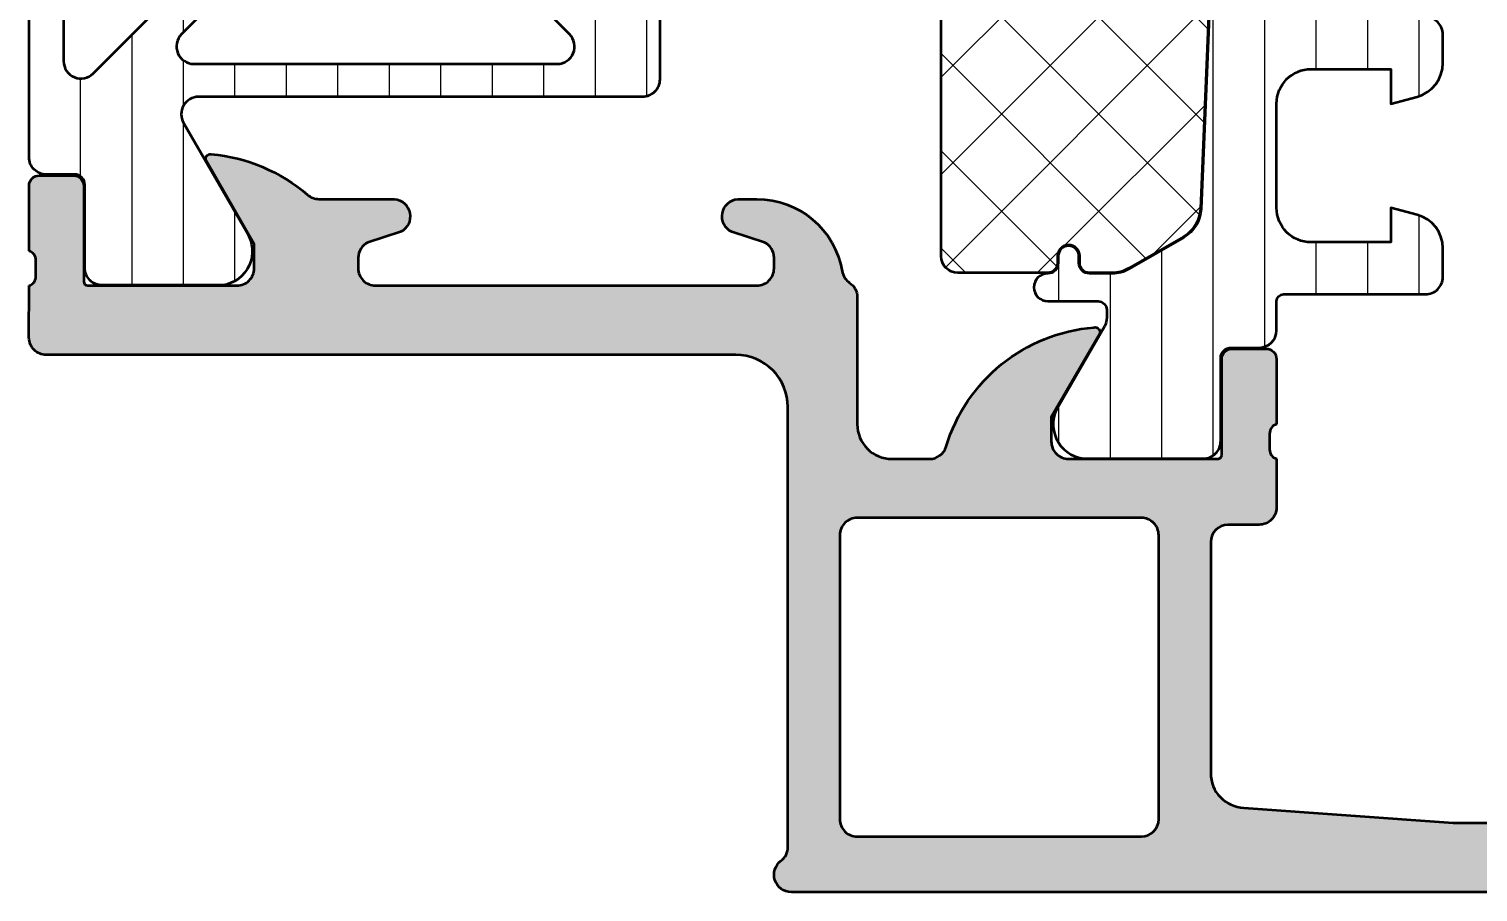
# Model space of a CAD drawing. Extents: x 0 to 81.5, y 0 to 75.
# Drawn here: x 0 to 41.82, y 0 to 24.91 of the extents above; entities that cross this region are included whole.
import ezdxf

# ---------------------------------------------------------------- set-up
doc = ezdxf.new("R2010")
doc.units = 0
for name, color, linetype, lineweight in [('0S-Alu contour', 7, 'Continuous', 50), ('0S-Alu hatch', 252, 'Continuous', 25), ('0S-Plastic contour', 254, 'Continuous', 50), ('0S-Plastic hatch', 253, 'Continuous', 25), ('0S-PT contour', 91, 'Continuous', 50), ('0S-PT hatch', 103, 'Continuous', 25)]:
    doc.layers.add(name, color=color, linetype=linetype, lineweight=lineweight)
pattern_1 = [(90, (0, 0), (-1.4859, 0), [])]

# ---------------------------------------------------------------- blocks, each defined once
blk = doc.blocks.new('357890__1968E91E_70DD_42E4_83B2_556D2F78D67A_')
at = {"layer": '0S-Alu hatch'}
h = blk.add_hatch(color=256, dxfattribs=at)
edge = h.paths.add_edge_path()
edge.add_ellipse((21.99993896484381, 0.499932521590183), major_axis=(-0.5000000000000816, 0), ratio=1, start_angle=-53.13205803966213, end_angle=89.9999999999979, ccw=False)
edge.add_arc((21.39996627171438, 1.299953001014884), 0.4999999999998582, 306.8679419603303, 359.9998642473054)
edge.add_line((21.89996627171284, 1.29995181634914), (21.89999636205374, 13.99980940158531))
edge.add_arc((20.39999636205797, 13.99981295560243), 1.499999999999982, 359.9998642446207, 450.0000000000002)
edge.add_line((20.39999636205796, 15.49981295560241), (0.4999389648435937, 15.49981295560241))
edge.add_ellipse((0.4999159014612564, 15.99978989222011), major_axis=(-0.4999769371496504, 0), ratio=1, start_angle=-0.0026429908801901547, end_angle=90.00264299084921, ccw=False)
edge.add_line((-6.10351564489e-05, 15.99981295560272), (0.0002555847165837, 17.49999701474554))
edge.add_arc((-0.0785808618262678, 17.76751760673846), 0.2788950563271826, 286.4198764194664, 361.1645893740879)
edge.add_line((0.2002565847165287, 17.77318601473678), (0.2002565847162998, 18.2267800147368))
edge.add_arc((-0.078611510926379, 18.23244067421415), 0.2789255417366663, 358.8371299270514, 433.5754054446112)
edge.add_line((0.000255584716811, 18.49998401473658), (0.0002555847165979, 20.37999501474553))
edge.add_ellipse((0.3002555847165109, 20.37999501474563), major_axis=(-0.2999999999999129, 0), ratio=1, start_angle=270.00000000006264, end_angle=360, ccw=False)
edge.add_line((0.300255584716183, 20.67999501474554), (1.280229903759618, 20.67999501474549))
edge.add_ellipse((1.280229903759261, 20.37999501474516), major_axis=(-0.300000000000324, 0), ratio=1, start_angle=180, end_angle=269.9999999999318, ccw=False)
edge.add_line((1.580229903759587, 20.37999501474516), (1.580229903759359, 17.61999701474543))
edge.add_arc((1.700229903759137, 17.61999701474531), 0.1199999999997772, 180, 269.9999999999457)
edge.add_line((1.700229903759023, 17.49999701474553), (6.000255584716143, 17.49999701474553))
edge.add_arc((6.000265904826981, 17.99998669463513), 0.4999896799961087, 269.9988173780003, 360.0011826219717)
edge.add_line((6.500255584716583, 17.99999701474573), (6.50025558471637, 18.69999701474586))
edge.add_line((6.50025558471637, 18.69999701474586), (5.118760127094162, 21.09281733777311))
edge.add_ellipse((5.238375369364848, 21.16187723009724), major_axis=(-0.1381197846483057, 0), ratio=1, start_angle=-97.70243749409451, end_angle=29.999999999985903, ccw=False)
edge.add_ellipse((4.790756981380993, 16.32052599529384), major_axis=(-4.99999999999935, 0), ratio=1, start_angle=229.4557197577433, end_angle=264.65077199038024, ccw=False)
edge.add_arc((8.365952360316072, 20.499997014746), 0.5000000000005808, 229.4557197577456, 270.0000000000033)
edge.add_line((8.3659523603161, 19.99999701474542), (10.54636764526347, 19.99999701474547))
edge.add_ellipse((10.49803700398403, 19.50070289160297), major_axis=(-0.5016278224850824, 0), ratio=1, start_angle=116.6613366840931, end_angle=264.4711120510259, ccw=False)
edge.add_line((10.72312545776371, 19.05241095517516), (9.777385711670249, 18.74757086728442))
edge.add_arc((10.00024241130499, 18.29999772444009), 0.4999868265941061, 116.4697425232263, 179.9997316107171)
edge.add_line((9.500255584716372, 18.30000006650486), (9.500255584716854, 17.99999701474546))
edge.add_arc((10.00023505704924, 17.99997648707786), 0.4999794727537869, 179.9976476058527, 270.0023523940069)
edge.add_line((10.00025558471681, 17.49999701474547), (21.00025558471676, 17.49999701474547))
edge.add_arc((21.00027611238432, 17.99997648707774), 0.4999794727536662, 269.9976476059947, 360.0023523939924)
edge.add_line((21.50025558471658, 17.99999701474517), (21.50025558471661, 18.3000000665034))
edge.add_arc((21.0002687581285, 18.29999772444054), 0.4999868265935882, 0.0002683879249072, 63.53025747674722)
edge.add_line((21.22312545776322, 18.74757086728431), (20.27738571166974, 19.05241095517505))
edge.add_ellipse((20.50247416544928, 19.50070289160292), major_axis=(-0.5016278224850743, 0), ratio=1, start_angle=-84.47111205103471, end_angle=63.33866331592537, ccw=False)
edge.add_line((20.45414352416992, 19.99999701474542), (20.999999916079, 19.99999701474547))
edge.add_ellipse((20.99999991607889, 17.49999701474542), major_axis=(-2.500000000000056, 0), ratio=1, start_angle=189.5940682186955, end_angle=269.99999999999756, ccw=False)
edge.add_arc((23.95803980769923, 17.99999701432414), 0.499999999999284, 189.594068218739, 236.0794033205281)
edge.add_ellipse((23.39999636205324, 17.17018528099468), major_axis=(-0.5000000000005642, 0), ratio=1, start_angle=180, end_angle=236.0794033204551, ccw=False)
edge.add_line((23.89999636205381, 17.17018528099468), (23.89999636205354, 13.49986982346257))
edge.add_arc((24.89999636205345, 13.4998698234625), 0.9999999999999182, 180, 270.0000000000002)
edge.add_line((24.89999636205346, 12.49986982346258), (25.98723154400996, 12.49986982346274))
edge.add_arc((25.98723154400977, 12.99986982333222), 0.4999999998694733, 270.0000000000224, 343.1482189893474)
edge.add_ellipse((31.12290754651362, 11.44425199448581), major_axis=(-4.86610797818303, 0), ratio=1, start_angle=274.64137025914806, end_angle=343.14821898934264, ccw=False)
edge.add_ellipse((30.76436301065331, 16.16227956901838), major_axis=(-0.1367352811973489, 0), ratio=1, start_angle=154.9501291752943, end_angle=284.92389523991807, ccw=False)
edge.add_line((30.88823691559084, 16.10438489914588), (29.49999228668436, 13.69986677170409))
edge.add_line((29.49999228668436, 13.69986677170409), (29.49999228668416, 12.99986219406758))
edge.add_arc((29.9999692233678, 12.99984675985238), 0.49997693692186, 179.9982312875988, 270.0026429833359)
edge.add_line((29.99999228668456, 12.49986982346246), (34.30003418010482, 12.49999952316938))
edge.add_arc((34.30003418010509, 12.61999952316994), 0.1200000000005588, 269.999999999871, 360)
edge.add_line((34.42003418010565, 12.61999952316994), (34.42003418010499, 15.37999752316949))
edge.add_ellipse((34.72003418010507, 15.37999752316937), major_axis=(-0.3000000000000824, 0), ratio=1, start_angle=269.9999999999335, end_angle=360, ccw=False)
edge.add_line((34.72003418010543, 15.67999752316945), (35.70000849914875, 15.6799975231695))
edge.add_ellipse((35.7000084991483, 15.37999752317006), major_axis=(-0.2999999999994394, 0), ratio=1, start_angle=180, end_angle=269.99999999991314, ccw=False)
edge.add_line((36.00000849914774, 15.37999752317006), (36.00000849914822, 13.49998652316077))
edge.add_arc((36.07887559479126, 13.232443182638), 0.2789255417369514, 106.4245945553395, 181.1628700728552)
edge.add_line((35.80000749914829, 13.2267825231611), (35.80000749914805, 12.77318852316096))
edge.add_arc((36.07884494569089, 12.76752011516253), 0.2788950563272258, 178.8354106258902, 253.5801235805241)
edge.add_line((36.00000849914798, 12.49999952316959), (36.00000849914798, 11.09999799729064))
edge.add_ellipse((35.50000849914804, 11.0999979972907), major_axis=(-0.4999999999999432, 0), ratio=1, start_angle=89.99999999999272, end_angle=180, ccw=False)
edge.add_line((35.50000849914797, 10.59999799729075), (34.60000849914788, 10.59999799729064))
edge.add_arc((34.60000849914795, 10.09999799729071), 0.499999999999929, 90.00000000000813, 180)
edge.add_line((34.10000849914802, 10.09999799729071), (34.10000849914804, 3.431545786745047))
edge.add_arc((35.0999679219185, 3.43154578674509), 0.9999594227704662, 180, 267.7959971364298)
edge.add_line((35.06151186177459, 2.432326101878117), (41.0999694824237, 1.999929469832466))
edge.add_line((41.0999694824237, 1.999929469832466), (72.3999633789063, 1.999929469832522))
edge.add_arc((72.39994681544692, 2.499946033291678), 0.5000165637334945, 270.0018979697589, 359.9981020306515)
edge.add_line((72.89996337890608, 2.499929469832525), (72.8999633789065, 3.299932521590278))
edge.add_arc((72.399928279741, 3.299897422424777), 0.5000351003973661, 0.0040217857437439, 89.99597821421445)
edge.add_line((72.39996337890668, 3.799932521590278), (71.89996337890668, 3.799932521590278))
edge.add_ellipse((71.89996337890668, 4.29993252159047), major_axis=(-0.5000000000001918, 0), ratio=1, start_angle=0, end_angle=90, ccw=False)
edge.add_line((71.39996337890646, 4.299932521590477), (71.3999633789063, 4.499932521590096))
edge.add_ellipse((71.89996337890629, 4.499932521590281), major_axis=(-0.4999999999999858, 0), ratio=1, start_angle=270.0000000000049, end_angle=360, ccw=False)
edge.add_line((71.89996337890625, 4.999932521590267), (74.69995117187497, 4.99993252159021))
edge.add_ellipse((74.70000864667787, 4.49998999639305), major_axis=(-0.4999425285008931, 0), ratio=1, start_angle=179.9934131155661, end_angle=270.0065868843999, ccw=False)
edge.add_line((75.19995117187503, 4.499932521589842), (75.19995117187503, 3.99993252159021))
edge.add_line((75.19995117187503, 3.99993252159021), (74.19995117187526, 3.99993252159021))
edge.add_line((74.19995117187526, 3.99993252159021), (74.19995117187526, 2.499932521590324))
edge.add_arc((75.2000280415843, 2.500009391299371), 1.000076872663296, 180.0044039714515, 269.9955960286235)
edge.add_line((75.19995117187497, 1.499932521590324), (79.19995117187509, 1.499932521590096))
edge.add_arc((79.19998814556854, 2.499895547896585), 0.9999630269900411, 269.9978814850837, 360.0021185150526)
edge.add_line((80.19995117187503, 2.499932521592418), (80.19995117187551, 3.999932521590267))
edge.add_line((80.19995117187551, 3.999932521590267), (79.19995117187503, 3.99993252159021))
edge.add_line((79.19995117187503, 3.99993252159021), (79.19995117187503, 4.49993252159021))
edge.add_ellipse((79.69998807066423, 4.499895622800928), major_axis=(-0.500036900150639, 0), ratio=1, start_angle=270.00422797775406, end_angle=359.99577202221616, ccw=False)
edge.add_line((79.69995117187509, 4.999932521590153), (81.00000000000003, 4.999932521590096))
edge.add_ellipse((80.99993251248272, 4.499865034072783), major_axis=(-0.5000674920712636, 0), ratio=1, start_angle=180.007732456117, end_angle=269.9922675439118, ccw=False)
edge.add_line((81.50000000000003, 4.499932521590361), (81.50000000000003, 0.499932521590381))
edge.add_ellipse((80.99993251248257, 0.5000000091076667), major_axis=(-0.5000674920714057, 0), ratio=1, start_angle=90.00773245614039, end_angle=179.9922675438831, ccw=False)
edge.add_line((81.00000000000036, -6.74784097896e-05), (21.99993896484379, -6.74784098985e-05))
edge = h.paths.add_edge_path()
edge.add_line((23.39992690086345, 10.29972149651399), (23.39992690086345, 2.099543111733112))
edge.add_arc((23.89991395949022, 2.099530289569173), 0.4999870587911805, 179.9985306500977, 270.0014693497867)
edge.add_line((23.89992678165416, 1.599543230942405), (32.09992122650127, 1.59953560154787))
edge.add_arc((32.0999184856435, 2.099538342406304), 0.5000027408659468, 270.0003140774429, 359.9996722632192)
edge.add_line((32.59992122650127, 2.099535482347674), (32.59992122650127, 10.29972149651399))
edge.add_arc((32.09993666315792, 10.29973693317065), 0.4999845635816444, 359.9982310347787, 450.0017689651652)
edge.add_line((32.09992122650127, 10.79972149651399), (23.89992678165416, 10.79972149651399))
edge.add_arc((23.89991140438113, 10.29973699299263), 0.4999845037578289, 89.99823783969592, 180.0017758206565)
at = {"layer": '0S-Alu contour', "color": 7}
for points in [[(6.500255584716583, 17.99999701474573), (6.50025558471637, 18.69999701474586), (5.118760127094162, 21.09281733777311)], [(0.300255584716183, 20.67999501474554), (1.280229903759618, 20.67999501474549)], [(0.000255584716811, 18.49998401473658), (0.0002555847165979, 20.37999501474553)], [(1.580229903759587, 20.37999501474516), (1.580229903759359, 17.61999701474543)], [(8.3659523603161, 19.99999701474542), (10.54636764526347, 19.99999701474547)], [(20.45414352416992, 19.99999701474542), (20.999999916079, 19.99999701474547)], [(10.72312545776371, 19.05241095517516), (9.777385711670249, 18.74757086728442)], [(21.22312545776322, 18.74757086728431), (20.27738571166974, 19.05241095517505)], [(0.2002565847165287, 17.77318601473678), (0.2002565847162998, 18.2267800147368)], [(9.500255584716372, 18.30000006650486), (9.500255584716854, 17.99999701474546)], [(21.50025558471658, 17.99999701474517), (21.50025558471661, 18.3000000665034)], [(-6.10351564489e-05, 15.99981295560272), (0.0002555847165837, 17.49999701474554)], [(1.700229903759023, 17.49999701474553), (6.000255584716143, 17.49999701474553)], [(10.00025558471681, 17.49999701474547), (21.00025558471676, 17.49999701474547)], [(23.89999636205381, 17.17018528099468), (23.89999636205354, 13.49986982346257)], [(30.88823691559084, 16.10438489914588), (29.49999228668436, 13.69986677170409), (29.49999228668416, 12.99986219406758)], [(20.39999636205796, 15.49981295560241), (0.4999389648435937, 15.49981295560241)], [(34.72003418010543, 15.67999752316945), (35.70000849914875, 15.6799975231695)], [(34.42003418010565, 12.61999952316994), (34.42003418010499, 15.37999752316949)], [(36.00000849914774, 15.37999752317006), (36.00000849914822, 13.49998652316077)], [(21.89996627171284, 1.29995181634914), (21.89999636205374, 13.99980940158531)], [(35.80000749914829, 13.2267825231611), (35.80000749914805, 12.77318852316096)], [(24.89999636205346, 12.49986982346258), (25.98723154400996, 12.49986982346274)], [(29.99999228668456, 12.49986982346246), (34.30003418010482, 12.49999952316938)], [(36.00000849914798, 12.49999952316959), (36.00000849914798, 11.09999799729064)], [(32.09992122650127, 10.79972149651399), (23.89992678165416, 10.79972149651399)], [(35.50000849914797, 10.59999799729075), (34.60000849914788, 10.59999799729064)], [(23.39992690086345, 10.29972149651399), (23.39992690086345, 2.099543111733112)], [(32.59992122650127, 2.099535482347674), (32.59992122650127, 10.29972149651399)], [(34.10000849914802, 10.09999799729071), (34.10000849914804, 3.431545786745047)], [(35.06151186177459, 2.432326101878117), (41.0999694824237, 1.999929469832466), (72.3999633789063, 1.999929469832522)], [(23.89992678165416, 1.599543230942405), (32.09992122650127, 1.59953560154787)], [(81.00000000000036, -6.74784097896e-05), (21.99993896484379, -6.74784098985e-05)]]:
    blk.add_lwpolyline(points, dxfattribs=at)
at = {"layer": '0S-Alu contour', "color": 7, "extrusion": (0, 0, -1)}
for centre, radius, start, end in [((-5.238375369364848, 21.16187723009724), 0.1381197846483057, 330.0000000000141, 97.70243749409453), ((-4.790756981380993, 16.32052599529384), 4.99999999999935, 95.34922800961974, 130.5442802422567), ((-0.3002555847165109, 20.37999501474563), 0.2999999999999129, 0, 89.99999999993739), ((-1.280229903759261, 20.37999501474516), 0.300000000000324, 90.00000000006818, 180), ((-10.49803700398403, 19.50070289160297), 0.5016278224850824, 95.52888794897407, 243.3386633159069), ((-20.50247416544928, 19.50070289160292), 0.5016278224850743, 296.6613366840746, 84.47111205103478), ((-20.99999991607889, 17.49999701474542), 2.500000000000056, 90.00000000000244, 170.4059317813045), ((-23.39999636205324, 17.17018528099468), 0.5000000000005642, 123.9205966795449, 180), ((-30.76436301065331, 16.16227956901838), 0.1367352811973489, 75.07610476008193, 205.0498708247058), ((-0.4999159014612564, 15.99978989222011), 0.4999769371496504, 269.9973570091508, 0.002642990880182), ((-31.12290754651362, 11.44425199448581), 4.86610797818303, 16.85178101065738, 85.35862974085192), ((-34.72003418010507, 15.37999752316937), 0.3000000000000824, 0, 90.0000000000665), ((-35.7000084991483, 15.37999752317006), 0.2999999999994394, 90.00000000008686, 180), ((-35.50000849914804, 11.0999979972907), 0.4999999999999432, 180, 270.0000000000073), ((-21.99993896484381, 0.499932521590183), 0.5000000000000816, 270.0000000000021, 53.13205803966217)]:
    blk.add_arc(centre, radius, start, end, dxfattribs=at)
at = {"layer": '0S-Alu contour', "color": 7}
for centre, radius, start, end in [((8.365952360316072, 20.499997014746), 0.5000000000005808, 229.4557197577456, 270.0000000000033), ((-0.078611510926379, 18.23244067421415), 0.2789255417366663, 358.8371299270514, 73.57540544461125), ((10.00024241130499, 18.29999772444009), 0.4999868265941061, 116.4697425232263, 179.9997316107171), ((21.0002687581285, 18.29999772444054), 0.4999868265935882, 0.0002683879249072, 63.53025747674722), ((6.000265904826981, 17.99998669463513), 0.4999896799961087, 269.9988173780003, 0.0011826219716948), ((10.00023505704924, 17.99997648707786), 0.4999794727537869, 179.9976476058527, 270.0023523940069), ((21.00027611238432, 17.99997648707774), 0.4999794727536662, 269.9976476059947, 0.0023523939924092), ((-0.0785808618262678, 17.76751760673846), 0.2788950563271826, 286.4198764194664, 1.164589374087847), ((1.700229903759137, 17.61999701474531), 0.1199999999997772, 180, 269.9999999999457), ((23.95803980769923, 17.99999701432414), 0.499999999999284, 189.594068218739, 236.0794033205281), ((20.39999636205797, 13.99981295560243), 1.499999999999982, 359.9998642446207, 90.00000000000028), ((24.89999636205345, 13.4998698234625), 0.9999999999999182, 180, 270.0000000000002), ((36.07887559479126, 13.232443182638), 0.2789255417369514, 106.4245945553395, 181.1628700728552), ((29.9999692233678, 12.99984675985238), 0.49997693692186, 179.9982312875988, 270.0026429833359), ((25.98723154400977, 12.99986982333222), 0.4999999998694733, 270.0000000000224, 343.1482189893474), ((34.30003418010509, 12.61999952316994), 0.1200000000005588, 269.999999999871, 0), ((36.07884494569089, 12.76752011516253), 0.2788950563272258, 178.8354106258902, 253.5801235805241), ((23.89991140438113, 10.29973699299263), 0.4999845037578289, 89.99823783969592, 180.0017758206565), ((32.09993666315792, 10.29973693317065), 0.4999845635816444, 359.9982310347787, 90.00176896516531), ((34.60000849914795, 10.09999799729071), 0.499999999999929, 90.00000000000813, 180), ((35.0999679219185, 3.43154578674509), 0.9999594227704662, 180, 267.7959971364298), ((23.89991395949022, 2.099530289569173), 0.4999870587911805, 179.9985306500977, 270.0014693497867), ((32.0999184856435, 2.099538342406304), 0.5000027408659468, 270.0003140774429, 359.9996722632192), ((21.39996627171438, 1.299953001014884), 0.4999999999998582, 306.8679419603303, 359.9998642473054)]:
    blk.add_arc(centre, radius, start, end, dxfattribs=at)
blk = doc.blocks.new('284027__71BFD423_DC43_42FE_973F_FAC1657CCD29___94E26A20_449A_4A90_809F_CA41A7E87CE7_')
at = {"layer": '0S-Plastic hatch'}
h = blk.add_hatch(dxfattribs=at)
h.set_pattern_fill('ANSI31', color=256, scale=0.4680000000000001, angle=45, style=0)
h.set_pattern_definition(pattern_1)
edge = h.paths.add_edge_path()
edge.add_ellipse((16.49999430309341, 51.28973680407328), major_axis=(-0.5000000000015561, 0), ratio=1, start_angle=269.99999999991775, end_angle=360, ccw=False)
edge.add_line((16.49999430309413, 51.78973680407484), (17.31037482215493, 51.78973680407404))
edge.add_arc((17.31037482215535, 52.08973680407424), 0.3000000000002103, 269.9999999999186, 360)
edge.add_line((17.61037482215556, 52.08973680407424), (17.6100401928486, 54.48973518701035))
edge.add_ellipse((18.11003617028777, 54.48973782663514), major_axis=(-0.4999959774461411, 0), ratio=1, start_angle=-90.00030248123181, end_angle=0.0003024817733034979, ccw=False)
edge.add_line((18.11003880991325, 54.98973380407432), (21.58658030801257, 54.98973380407455))
edge.add_ellipse((21.44426965902042, 53.99991572935115), major_axis=(-0.9999960709251295, 0), ratio=1, start_angle=147.2729839001375, end_angle=261.8183919480593, ccw=False)
edge.add_line((22.28552230801211, 53.45928080407333), (20.96700545505314, 51.17554231108255))
edge.add_arc((21.40001817177035, 50.92554233678917), 0.4999999999855046, 150.0000034005143, 179.9988249444108)
edge.add_line((20.90001817189, 50.92555259108364), (20.9000099103248, 50.52271815183002))
edge.add_ellipse((19.90000991053467, 50.52273866041705), major_axis=(-1.000000000000428, 0), ratio=1, start_angle=119.995046105467, end_angle=179.9988249444108, ccw=False)
edge.add_line((20.39993503057644, 49.65667002898413), (18.70011516908812, 48.67547452384593))
edge.add_arc((19.20004028912959, 47.80940589241405), 0.9999999999993919, 119.9950461054812, 180.0006414886115)
edge.add_line((18.20004028919288, 47.80939469632566), (18.20004945786036, 23.44980231028245))
edge.add_ellipse((17.70027228166009, 23.44958422246219), major_axis=(-0.4997772237837692, 0), ratio=1, start_angle=89.97499783610402, end_angle=180.0250021639114, ccw=False)
edge.add_line((17.70005419383983, 22.94980704626192), (4.894460984450461, 22.94980704626238))
edge.add_arc((4.894460984450795, 22.44980704626303), 0.4999999999993534, 90.00000000003828, 209.9999965994353)
edge.add_line((4.461448267721373, 22.19980707196311), (6.285523484908253, 19.04041568591054))
edge.add_ellipse((5.444270835917182, 18.49978076063324), major_axis=(-0.9999960709243232, 0), ratio=1, start_angle=98.18160805191161, end_angle=212.7270160998563, ccw=False)
edge.add_line((5.58658148490872, 17.50996268591058), (2.110039986810306, 17.50996268591012))
edge.add_ellipse((2.110037347184201, 18.00995866334957), major_axis=(-0.4999959774464182, 0), ratio=1, start_angle=-0.00030248056850723515, end_angle=90.00030248130417, ccw=False)
edge.add_line((1.610041369744749, 18.00996130296926), (1.610373320141434, 20.40995968591056))
edge.add_arc((1.310373320141906, 20.40995968591031), 0.2999999999995282, 0, 90.00000000003801)
edge.add_line((1.310373320141707, 20.70995968590984), (0.5000725043867078, 20.70995968591075))
edge.add_ellipse((0.500072504386481, 21.20995968591007), major_axis=(-0.4999999999993179, 0), ratio=1, start_angle=0, end_angle=90.00000000002598, ccw=False)
edge.add_line((7.25043871626e-05, 21.20995968591007), (-9.59334608979e-05, 34.99979926069085))
edge.add_ellipse((0.4999616135502573, 34.9997964616621), major_axis=(-0.5000575470189887, 0), ratio=1, start_angle=270.00021143856617, end_angle=359.9996792923423, ccw=False)
edge.add_line((0.4999597681883188, 35.49985400867768), (0.9999597681883187, 35.49985400867678))
edge.add_line((0.9999597681883187, 35.49985400867678), (0.9998987330307045, 34.4999159975078))
edge.add_line((0.9998987330307045, 34.4999159975078), (2.499959768188318, 34.4999159975078))
edge.add_arc((2.499908351187166, 35.49996741961785), 1.00005142343184, 270.0029458256781, 359.9935023658844)
edge.add_line((3.499959768188316, 35.49985400867751), (3.499959768188318, 39.49985400867723))
edge.add_arc((2.499902028207884, 39.49985730551447), 1.000057739985868, 359.9998111152431, 449.9966919338177)
edge.add_line((2.499959768188318, 40.49991504383347), (0.9999597681887735, 40.49991504383348))
edge.add_line((0.9999597681887735, 40.49991504383348), (0.9999597681883187, 39.49985400867678))
edge.add_line((0.9999597681883187, 39.49985400867678), (0.4999597681883188, 39.49985400867723))
edge.add_ellipse((0.4998551930059404, 39.99974943349485), major_axis=(-0.4998954357558798, 0), ratio=1, start_angle=-0.011985939958719882, end_angle=90.011985939873, ccw=False)
edge.add_line((-4.02318116812e-05, 39.99985400867771), (7.59946217386e-05, 40.99747767163734))
edge.add_ellipse((0.5000796977534555, 40.99984472992042), major_axis=(-0.5000093060237436, 0), ratio=1, start_angle=-90.01379760691151, end_angle=0.2712408637735848, ccw=False)
edge.add_line((0.5002001068280606, 41.49985402144609), (9.000198390930336, 41.49973195028775))
edge.add_ellipse((9.000164492553488, 40.99982012375636), major_axis=(-0.4999118276806981, 0), ratio=1, start_angle=180.0038851533345, end_angle=269.99611484701956, ccw=False)
edge.add_line((9.500076319084881, 40.99985402213548), (9.500076319083973, 40.49985402213389))
edge.add_line((9.500076319083973, 40.49985402213389), (8.50012209545207, 40.49991505729036))
edge.add_line((8.50012209545207, 40.49991505729036), (8.500106836662098, 38.99985402213502))
edge.add_arc((9.500163633822194, 38.99991081831205), 1.000056798772906, 180.0032539963815, 269.9958717327014)
edge.add_line((9.500091577873034, 37.99985402213503), (14.99995043407511, 37.99985402213503))
edge.add_arc((15.00000802664984, 38.99985746306403), 1.000003442587453, 269.9967001998953, 359.9998028503727)
edge.add_line((16.00001146923137, 38.99985402214207), (16.00002164134344, 39.49983367708347))
edge.add_arc((15.00002164155091, 39.49985402213554), 0.9999999999994855, 359.9988343144164, 450.0000000000063)
edge.add_line((15.0000216415508, 40.49985402213502), (13.50006106029491, 40.49985402213502))
edge.add_line((13.50006106029491, 40.49985402213502), (13.50009157787349, 40.99985402213582))
edge.add_ellipse((13.99996348306901, 40.99998211693949), major_axis=(-0.4998719216080076, 0), ratio=1, start_angle=-90.01468234438647, end_angle=0.014682344392099367, ccw=False)
edge.add_line((14.00009157787258, 41.49985402213502), (15.00004198680858, 41.49985402213502))
edge.add_arc((15.00004198680847, 42.49981437178592), 0.9999603496509053, 270.0000000000065, 360)
edge.add_line((16.00000233645937, 42.49981437178592), (15.99999430309185, 51.28973680407327))
edge = h.paths.add_edge_path()
edge.add_line((8.937532381860592, 31.41495550382655), (5.353574193937902, 34.99891369174913))
edge.add_arc((5.000020803344611, 34.6453603011558), 0.5000000000000443, 45.0000000000023, 180)
edge.add_line((4.500020803344566, 34.6453603011558), (4.500020803344568, 33.99991599750734))
edge.add_ellipse((4.000020803344554, 33.99991599750736), major_axis=(-0.5000000000000142, 0), ratio=1, start_angle=90.00000000000159, end_angle=180, ccw=False)
edge.add_line((4.000020803344568, 33.49991599750735), (1.500016302435824, 33.49991599750735))
edge.add_arc((1.50001630243527, 32.9999159975069), 0.5000000000004406, 89.99999999993649, 179.9994864099101)
edge.add_line((1.000016302454917, 32.99992047942594), (0.9999149319526168, 23.97734367149013))
edge.add_arc((1.499914931921189, 23.97733805388754), 0.5000000000001302, 179.9993562705234, 315.0000000000041)
edge.add_line((1.85346832251458, 23.6237846632942), (8.937532381860592, 30.70784872263999))
edge.add_arc((8.583978991267315, 31.06140211323327), 0.500000000000004, 315, 405)
edge = h.paths.add_edge_path()
edge.add_ellipse((8.99996070773257, 38.49155535908734), major_axis=(-1.499978052517668, 0), ratio=1, start_angle=-0.0022499807770941516, end_angle=84.00050057308198, ccw=False)
edge.add_line((7.499982656371457, 38.49161426258446), (7.499990285766443, 40.04593555164598))
edge.add_arc((7.002027991310114, 39.99968801349931), 0.5001052704029818, 5.306043008198492, 89.98525285437628)
edge.add_line((7.002156711527049, 40.49979326733688), (5.00004559887634, 40.49989215564943))
edge.add_arc((5.000020902861486, 39.99989205674241), 0.5000000995169231, 89.9971700457182, 179.9999886734126)
edge.add_line((4.500020803344573, 39.99989215558554), (4.500020803344568, 37.47962861951527))
edge.add_arc((5.000020803344739, 37.4796286195151), 0.5000000000001706, 180, 224.9999999999821)
edge.add_line((4.646467412751235, 37.12607522892182), (9.647559755499742, 32.12498288181979))
edge.add_arc((10.00111314609307, 32.47853627241314), 0.5000000000000945, 225.0000000000011, 314.9999999999988)
edge.add_line((10.35466653668641, 32.12498288181979), (14.37592324214915, 36.14623958292856))
edge.add_arc((14.0223698515559, 36.49979297352181), 0.4999999999999664, 315.0000000000003, 450.0000000000091)
edge.add_line((14.02236985155582, 36.99979297352177), (8.843183339965206, 36.99979297352098))
edge = h.paths.add_edge_path()
edge.add_line((16.34646762273064, 36.6967292075239), (11.06469391903351, 31.41495550911503))
edge.add_arc((11.41824730962679, 31.06140211852176), 0.500000000000004, 135, 225)
edge.add_line((11.06469391903351, 30.70784872792848), (16.3464492966757, 25.42609334499815))
edge.add_arc((16.70000268726892, 25.77964673559141), 0.4999999999999513, 225.0000000000026, 359.9999006022656)
edge.add_line((17.20000268726812, 25.77964586818254), (17.20002101332352, 36.34317494950955))
edge.add_arc((16.70002101332409, 36.34317581693056), 0.5000000000001804, 359.9999006022656, 495.0000000000082)
edge = h.paths.add_edge_path()
edge.add_arc((10.00111315577078, 29.64426795405353), 0.4999999999997629, 45, 135)
edge.add_line((9.647559765177675, 29.99782134464664), (4.403018540513812, 24.75328012530662))
edge.add_arc((4.75657193110711, 24.39972673471332), 0.5000000000000342, 135, 270.0000000000041)
edge.add_line((4.756571931107146, 23.89972673471328), (15.24565436978605, 23.89972673471419))
edge.add_arc((15.24565436978607, 24.39972673471419), 0.4999999999999929, 269.999999999998, 404.9999999999928)
edge.add_line((15.59920776037938, 24.75328012530741), (10.35466654636389, 29.99782134464664))
at = {"layer": '0S-Alu contour', "color": 7}
for points in [[(7.002156711527049, 40.49979326733688), (5.00004559887634, 40.49989215564943)], [(4.500020803344573, 39.99989215558554), (4.500020803344568, 37.47962861951527)], [(7.499982656371457, 38.49161426258446), (7.499990285766443, 40.04593555164598)], [(4.646467412751235, 37.12607522892182), (9.647559755499742, 32.12498288181979)], [(14.02236985155582, 36.99979297352177), (8.843183339965206, 36.99979297352098)], [(16.34646762273064, 36.6967292075239), (11.06469391903351, 31.41495550911503)], [(10.35466653668641, 32.12498288181979), (14.37592324214915, 36.14623958292856)], [(17.20000268726812, 25.77964586818254), (17.20002101332352, 36.34317494950955)], [(8.937532381860592, 31.41495550382655), (5.353574193937902, 34.99891369174913)], [(4.500020803344566, 34.6453603011558), (4.500020803344568, 33.99991599750734)], [(4.000020803344568, 33.49991599750735), (1.500016302435824, 33.49991599750735)], [(1.000016302454917, 32.99992047942594), (0.9999149319526168, 23.97734367149013)], [(1.85346832251458, 23.6237846632942), (8.937532381860592, 30.70784872263999)], [(11.06469391903351, 30.70784872792848), (16.3464492966757, 25.42609334499815)], [(9.647559765177675, 29.99782134464664), (4.403018540513812, 24.75328012530662)], [(15.59920776037938, 24.75328012530741), (10.35466654636389, 29.99782134464664)], [(4.756571931107146, 23.89972673471328), (15.24565436978605, 23.89972673471419)]]:
    blk.add_lwpolyline(points, dxfattribs=at)
for centre, radius, start, end in [((5.000020902861486, 39.99989205674241), 0.5000000995169231, 89.9971700457182, 179.9999886734126), ((7.002027991310114, 39.99968801349931), 0.5001052704029818, 5.306043008198492, 89.98525285437628), ((5.000020803344739, 37.4796286195151), 0.5000000000001706, 180, 224.9999999999821), ((14.0223698515559, 36.49979297352181), 0.4999999999999664, 315.0000000000003, 90.00000000000914), ((16.70002101332409, 36.34317581693056), 0.5000000000001804, 359.9999006022656, 135.0000000000083), ((5.000020803344611, 34.6453603011558), 0.5000000000000443, 45.0000000000023, 180), ((1.50001630243527, 32.9999159975069), 0.5000000000004406, 89.99999999993649, 179.9994864099101), ((10.00111314609307, 32.47853627241314), 0.5000000000000945, 225.0000000000011, 314.9999999999988), ((8.583978991267315, 31.06140211323327), 0.500000000000004, 315, 45), ((11.41824730962679, 31.06140211852176), 0.500000000000004, 135, 225), ((10.00111315577078, 29.64426795405353), 0.4999999999997629, 45, 135), ((16.70000268726892, 25.77964673559141), 0.4999999999999513, 225.0000000000026, 359.9999006022656), ((4.75657193110711, 24.39972673471332), 0.5000000000000342, 135, 270.0000000000041), ((15.24565436978607, 24.39972673471419), 0.4999999999999929, 269.999999999998, 44.9999999999928), ((1.499914931921189, 23.97733805388754), 0.5000000000001302, 179.9993562705234, 315.0000000000041)]:
    blk.add_arc(centre, radius, start, end, dxfattribs=at)
at = {"layer": '0S-Alu contour', "color": 7, "extrusion": (0, 0, -1)}
for centre, radius, start, end in [((-8.99996070773257, 38.49155535908734), 1.499978052517668, 275.999499426918, 0.0022499807770026), ((-4.000020803344554, 33.99991599750736), 0.5000000000000142, 180, 269.9999999999984)]:
    blk.add_arc(centre, radius, start, end, dxfattribs=at)
at = {"layer": '0S-Plastic contour', "color": 7}
for points in [[(18.11003880991325, 54.98973380407432), (21.58658030801257, 54.98973380407455)], [(17.61037482215556, 52.08973680407424), (17.6100401928486, 54.48973518701035)], [(22.28552230801211, 53.45928080407333), (20.96700545505314, 51.17554231108255)], [(16.49999430309413, 51.78973680407484), (17.31037482215493, 51.78973680407404)], [(16.00000233645937, 42.49981437178592), (15.99999430309185, 51.28973680407327)], [(20.90001817189, 50.92555259108364), (20.9000099103248, 50.52271815183002)], [(20.39993503057644, 49.65667002898413), (18.70011516908812, 48.67547452384593)], [(18.20004028919288, 47.80939469632566), (18.20004945786036, 23.44980231028245)], [(0.5002001068280606, 41.49985402144609), (9.000198390930336, 41.49973195028775)], [(14.00009157787258, 41.49985402213502), (15.00004198680858, 41.49985402213502)], [(-4.02318116812e-05, 39.99985400867771), (7.59946217386e-05, 40.99747767163734)], [(9.500076319084881, 40.99985402213548), (9.500076319083973, 40.49985402213389), (8.50012209545207, 40.49991505729036), (8.500106836662098, 38.99985402213502)], [(15.0000216415508, 40.49985402213502), (13.50006106029491, 40.49985402213502), (13.50009157787349, 40.99985402213582)], [(2.499959768188318, 40.49991504383347), (0.9999597681887735, 40.49991504383348), (0.9999597681883187, 39.49985400867678), (0.4999597681883188, 39.49985400867723)], [(3.499959768188316, 35.49985400867751), (3.499959768188318, 39.49985400867723)], [(16.00001146923137, 38.99985402214207), (16.00002164134344, 39.49983367708347)], [(9.500091577873034, 37.99985402213503), (14.99995043407511, 37.99985402213503)], [(0.4999597681883188, 35.49985400867768), (0.9999597681883187, 35.49985400867678), (0.9998987330307045, 34.4999159975078), (2.499959768188318, 34.4999159975078)], [(7.25043871626e-05, 21.20995968591007), (-9.59334608979e-05, 34.99979926069085)], [(17.70005419383983, 22.94980704626192), (4.894460984450461, 22.94980704626238)], [(4.461448267721373, 22.19980707196311), (6.285523484908253, 19.04041568591054)], [(1.310373320141707, 20.70995968590984), (0.5000725043867078, 20.70995968591075)], [(1.610041369744749, 18.00996130296926), (1.610373320141434, 20.40995968591056)], [(5.58658148490872, 17.50996268591058), (2.110039986810306, 17.50996268591012)]]:
    blk.add_lwpolyline(points, dxfattribs=at)
at = {"layer": '0S-Plastic contour', "color": 7, "extrusion": (0, 0, -1)}
for centre, radius, start, end in [((-18.11003617028777, 54.48973782663514), 0.4999959774461411, 359.9996975182267, 90.00030248123188), ((-21.44426965902042, 53.99991572935115), 0.9999960709251295, 98.18160805194071, 212.7270160998625), ((-16.49999430309341, 51.28973680407328), 0.5000000000015561, 0, 90.00000000008224), ((-19.90000991053467, 50.52273866041705), 1.000000000000428, 180.0011750555892, 240.0049538945331), ((-0.5000796977534555, 40.99984472992042), 0.5000093060237436, 359.7287591362264, 90.01379760691157), ((-9.000164492553488, 40.99982012375636), 0.4999118276806981, 90.00388515298043, 179.9961148466655), ((-13.99996348306901, 40.99998211693949), 0.4998719216080076, 359.9853176556079, 90.01468234438657), ((-0.4998551930059404, 39.99974943349485), 0.4998954357558798, 269.988014060127, 0.0119859399586576), ((-0.4999616135502573, 34.9997964616621), 0.5000575470189887, 0.000320707657699, 89.99978856143382), ((-17.70027228166009, 23.44958422246219), 0.4997772237837692, 179.9749978360886, 270.025002163896), ((-0.500072504386481, 21.20995968591007), 0.4999999999993179, 269.999999999974, 0), ((-5.444270835917182, 18.49978076063324), 0.9999960709243232, 147.2729839001437, 261.8183919480884), ((-2.110037347184201, 18.00995866334957), 0.4999959774464182, 269.9996975186958, 0.0003024805683979)]:
    blk.add_arc(centre, radius, start, end, dxfattribs=at)
at = {"layer": '0S-Plastic contour', "color": 7}
for centre, radius, start, end in [((17.31037482215535, 52.08973680407424), 0.3000000000002103, 269.9999999999186, 0), ((21.40001817177035, 50.92554233678917), 0.4999999999855046, 150.0000034005143, 179.9988249444108), ((19.20004028912959, 47.80940589241405), 0.9999999999993919, 119.9950461054812, 180.0006414886115), ((15.00004198680847, 42.49981437178592), 0.9999603496509053, 270.0000000000065, 0), ((2.499902028207884, 39.49985730551447), 1.000057739985868, 359.9998111152431, 89.99669193381781), ((15.00002164155091, 39.49985402213554), 0.9999999999994855, 359.9988343144164, 90.0000000000063), ((9.500163633822194, 38.99991081831205), 1.000056798772906, 180.0032539963815, 269.9958717327014), ((15.00000802664984, 38.99985746306403), 1.000003442587453, 269.9967001998953, 359.9998028503727), ((2.499908351187166, 35.49996741961785), 1.00005142343184, 270.0029458256781, 359.9935023658844), ((4.894460984450795, 22.44980704626303), 0.4999999999993534, 90.00000000003828, 209.9999965994353), ((1.310373320141906, 20.40995968591031), 0.2999999999995282, 0, 90.00000000003801)]:
    blk.add_arc(centre, radius, start, end, dxfattribs=at)
blk = doc.blocks.new('284027__49687C90_2404_4E28_AAAD_99889629F735___403AAA10_7151_49A0_995D_03E58309768E_')
at = {"layer": '0S-Plastic hatch'}
h = blk.add_hatch(dxfattribs=at)
h.set_pattern_fill('ANSI31', color=256, scale=0.4680000000000001, angle=45, style=0)
h.set_pattern_definition(pattern_1)
edge = h.paths.add_edge_path()
edge.add_arc((35.50000849914801, 51.2900025231696), 0.4999999999999787, 0, 90)
edge.add_line((35.50000849914801, 51.79000252316958), (34.68967448690546, 51.7900025231696))
edge.add_ellipse((34.68967448690547, 52.09000252316961), major_axis=(-0.3000000000000184, 0), ratio=1, start_angle=0, end_angle=89.99999999999869, ccw=False)
edge.add_line((34.38967448690545, 52.09000252316961), (34.39000911621167, 54.49000090610589))
edge.add_arc((33.89001313877304, 54.49000354573097), 0.4999959774456046, 359.9996975182267, 450.0003024811858)
edge.add_line((33.89001049914796, 54.9899995231696), (30.41346900104851, 54.98999952316961))
edge.add_arc((30.55577965003987, 54.00018144844676), 0.9999960709244888, 98.18160805189993, 212.7270160998411)
edge.add_line((29.71452700104851, 53.45954652316958), (31.03304385400716, 51.17580803017958))
edge.add_ellipse((30.60003113727667, 50.92580805588), major_axis=(-0.5000000000001101, 0), ratio=1, start_angle=180.0011750555892, end_angle=209.9999965993402, ccw=False)
edge.add_line((31.10003113717163, 50.92581831017448), (31.10000849914803, 50.69999952318798))
edge.add_ellipse((30.85000849913058, 50.69999952318799), major_axis=(-0.2500000000174545, 0), ratio=1, start_angle=90, end_angle=180, ccw=False)
edge.add_line((30.85000849913058, 50.44999952317053), (29.40000849914796, 50.44999952317054))
edge.add_arc((29.40000849914799, 50.04999952317067), 0.3999999999998707, 90.00000000000406, 270.0000000000041)
edge.add_ellipse((29.40000849914789, 49.34999952317056), major_axis=(-0.3000000000002316, 0), ratio=1, start_angle=180, end_angle=269.9999999999749, ccw=False)
edge.add_line((29.70000849914812, 49.34999952317056), (29.70000849914815, 49.14999952317058))
edge.add_arc((30.00000849914814, 49.1499995231706), 0.2999999999999971, 180, 360)
edge.add_line((30.30000849914814, 49.1499995231706), (30.30000849914814, 49.3499995231706))
edge.add_ellipse((30.60000849914813, 49.34999952317061), major_axis=(-0.2999999999999864, 0), ratio=1, start_angle=270.00000000000205, end_angle=360, ccw=False)
edge.add_line((30.60000849914812, 49.64999952317059), (31.24975076036165, 49.64999952317059))
edge.add_ellipse((31.2497507603618, 48.64999952317003), major_axis=(-1.000000000000554, 0), ratio=1, start_angle=239.9999999994763, end_angle=270.00000000000836, ccw=False)
edge.add_line((31.74975076036999, 49.51602492695038), (33.32381196964171, 48.6072402640355))
edge.add_ellipse((32.82381196963308, 47.74121486025605), major_axis=(-0.9999999999999891, 0), ratio=1, start_angle=182.3903440036597, end_angle=239.999999999429, ccw=False)
edge.add_line((33.82294184280241, 47.78292213229118), (34.20000849914805, 38.74999952316937))
edge.add_line((34.20000849914805, 38.74999952316937), (34.20000849914799, 28.74999952317301))
edge.add_line((34.20000849914799, 28.74999952317301), (33.82294184280242, 19.71707691404755))
edge.add_ellipse((32.82381196963308, 19.75878418608268), major_axis=(-1.000000000000001, 0), ratio=1, start_angle=120.00000000053029, end_angle=177.6096559963406, ccw=False)
edge.add_line((33.32381196964109, 18.89275878230286), (31.74975076036975, 17.98397411938969))
edge.add_ellipse((31.24975076036189, 18.84999952316927), major_axis=(-0.9999999999997193, 0), ratio=1, start_angle=90, end_angle=120.00000000052921, ccw=False)
edge.add_line((31.24975076036189, 17.84999952316955), (30.60000849914813, 17.84999952316956))
edge.add_ellipse((30.60000849914811, 18.14999952316955), major_axis=(-0.2999999999999864, 0), ratio=1, start_angle=0, end_angle=90.00000000000341, ccw=False)
edge.add_line((30.30000849914812, 18.14999952316955), (30.30000849914811, 18.34999952316958))
edge.add_arc((30.00000849914813, 18.34999952316958), 0.2999999999999829, 0, 180)
edge.add_line((29.70000849914815, 18.34999952316958), (29.70000849914809, 18.14999952316959))
edge.add_ellipse((29.40000849914796, 18.14999952316957), major_axis=(-0.3000000000001322, 0), ratio=1, start_angle=90, end_angle=180, ccw=False)
edge.add_arc((29.40000849914802, 17.44999952316949), 0.3999999999999488, 90.00000000000813, 270.0000000000081)
edge.add_line((29.40000849914807, 17.04999952316955), (30.85000849913065, 17.0499995231696))
edge.add_ellipse((30.85000849913058, 16.79999952315215), major_axis=(-0.2500000000174545, 0), ratio=1, start_angle=180, end_angle=269.99999999998374, ccw=False)
edge.add_line((31.10000849914804, 16.79999952315214), (31.10003113717163, 16.57418073616551))
edge.add_ellipse((30.60003113727683, 16.57419099045915), major_axis=(-0.4999999999999547, 0), ratio=1, start_angle=150.0000034006558, end_angle=179.998824944721, ccw=False)
edge.add_line((31.03304385400717, 16.32419101615961), (29.71452700104851, 14.0404525231696))
edge.add_arc((30.55577965003986, 13.49981759789246), 0.999996070924473, 147.2729839001596, 261.8183919481003)
edge.add_line((30.4134690010485, 12.50999952316961), (33.89001049914798, 12.5099995231696))
edge.add_arc((33.89001313877306, 13.00999550060822), 0.4999959774455833, 269.9996975188133, 360.0003024817733)
edge.add_line((34.39000911621167, 13.00999814023842), (34.38967448690545, 15.4099965231696))
edge.add_ellipse((34.68967448690545, 15.40999652316961), major_axis=(-0.2999999999999971, 0), ratio=1, start_angle=270, end_angle=360, ccw=False)
edge.add_line((34.68967448690545, 15.70999652316961), (35.50000849914799, 15.7099965231696))
edge.add_arc((35.50000849914798, 16.2099965231696), 0.5, 270.0000000000008, 360)
edge.add_line((36.00000849914798, 16.2099965231696), (36.00000849914803, 17.0499995231696))
edge.add_ellipse((36.20000849914801, 17.04999952316961), major_axis=(-0.1999999999999886, 0), ratio=1, start_angle=270.00000000000813, end_angle=360, ccw=False)
edge.add_line((36.20000849914799, 17.24999952316959), (40.30000849913635, 17.24999952316959))
edge.add_arc((40.30000849913636, 17.74999952316958), 0.4999999999999858, 269.9999999999992, 360)
edge.add_line((40.80000849913634, 17.74999952316958), (40.80000849913589, 18.5807487465276))
edge.add_arc((39.8000084991364, 18.5807487465276), 0.9999999999995026, 0, 74.9999999989168)
edge.add_line((40.05882754425704, 19.54667457281129), (39.30000849913646, 19.74999952316953))
edge.add_line((39.30000849913646, 19.74999952316953), (39.30000849913636, 18.74999952316959))
edge.add_line((39.30000849913636, 18.74999952316959), (37.00000849914803, 18.7499995231696))
edge.add_ellipse((37.00000849914803, 19.7499995231696), major_axis=(-1.000000000000003, 0), ratio=1, start_angle=0, end_angle=89.9999999999996, ccw=False)
edge.add_line((36.00000849914803, 19.7499995231696), (36.00000849914799, 22.74999952316951))
edge.add_ellipse((37.00000849914805, 22.74999952316954), major_axis=(-1.000000000000056, 0), ratio=1, start_angle=270.00000000000165, end_angle=360, ccw=False)
edge.add_line((37.00000849914803, 23.74999952316959), (39.30000849913638, 23.74999952316959))
edge.add_line((39.30000849913638, 23.74999952316959), (39.30000849913638, 22.74999952316957))
edge.add_line((39.30000849913638, 22.74999952316957), (40.05882754425711, 22.95332447349775))
edge.add_arc((39.80000849913634, 23.91925029978191), 0.9999999999999793, 285.000000001083, 360)
edge.add_line((40.80000849913631, 23.91925029978191), (40.80000849913632, 24.74999952316966))
edge.add_arc((40.30000849913638, 24.74999952316965), 0.4999999999999432, 0, 90.00000000000081)
edge.add_line((40.30000849913637, 25.24999952316959), (36.20000849914807, 25.24999952316959))
edge.add_ellipse((36.20000849914805, 25.44999952316962), major_axis=(-0.2000000000000242, 0), ratio=1, start_angle=0, end_angle=90.00000000000608, ccw=False)
edge.add_line((36.00000849914803, 25.44999952316961), (36.00000849914798, 51.2900025231696))
at = {"layer": '0S-Plastic contour', "color": 7}
for points in [[(33.89001049914796, 54.9899995231696), (30.41346900104851, 54.98999952316961)], [(34.38967448690545, 52.09000252316961), (34.39000911621167, 54.49000090610589)], [(29.71452700104851, 53.45954652316958), (31.03304385400716, 51.17580803017958)], [(35.50000849914801, 51.79000252316958), (34.68967448690546, 51.7900025231696)], [(36.00000849914803, 25.44999952316961), (36.00000849914798, 51.2900025231696)], [(31.10003113717163, 50.92581831017448), (31.10000849914803, 50.69999952318798)], [(30.85000849913058, 50.44999952317053), (29.40000849914796, 50.44999952317054)], [(29.70000849914812, 49.34999952317056), (29.70000849914815, 49.14999952317058)], [(30.30000849914814, 49.1499995231706), (30.30000849914814, 49.3499995231706)], [(30.60000849914812, 49.64999952317059), (31.24975076036165, 49.64999952317059)], [(31.74975076036999, 49.51602492695038), (33.32381196964171, 48.6072402640355)], [(33.82294184280241, 47.78292213229118), (34.20000849914805, 38.74999952316937), (34.20000849914799, 28.74999952317301), (33.82294184280242, 19.71707691404755)], [(40.30000849913637, 25.24999952316959), (36.20000849914807, 25.24999952316959)], [(40.80000849913631, 23.91925029978191), (40.80000849913632, 24.74999952316966)], [(37.00000849914803, 23.74999952316959), (39.30000849913638, 23.74999952316959), (39.30000849913638, 22.74999952316957), (40.05882754425711, 22.95332447349775)], [(36.00000849914803, 19.7499995231696), (36.00000849914799, 22.74999952316951)], [(40.05882754425704, 19.54667457281129), (39.30000849913646, 19.74999952316953), (39.30000849913636, 18.74999952316959), (37.00000849914803, 18.7499995231696)], [(33.32381196964109, 18.89275878230286), (31.74975076036975, 17.98397411938969)], [(40.80000849913634, 17.74999952316958), (40.80000849913589, 18.5807487465276)], [(29.70000849914815, 18.34999952316958), (29.70000849914809, 18.14999952316959)], [(30.30000849914812, 18.14999952316955), (30.30000849914811, 18.34999952316958)], [(31.24975076036189, 17.84999952316955), (30.60000849914813, 17.84999952316956)], [(36.20000849914799, 17.24999952316959), (40.30000849913635, 17.24999952316959)], [(29.40000849914807, 17.04999952316955), (30.85000849913065, 17.0499995231696)], [(31.10000849914804, 16.79999952315214), (31.10003113717163, 16.57418073616551)], [(36.00000849914798, 16.2099965231696), (36.00000849914803, 17.0499995231696)], [(31.03304385400717, 16.32419101615961), (29.71452700104851, 14.0404525231696)], [(34.68967448690545, 15.70999652316961), (35.50000849914799, 15.7099965231696)], [(34.39000911621167, 13.00999814023842), (34.38967448690545, 15.4099965231696)], [(30.4134690010485, 12.50999952316961), (33.89001049914798, 12.5099995231696)]]:
    blk.add_lwpolyline(points, dxfattribs=at)
for centre, radius, start, end in [((30.55577965003987, 54.00018144844676), 0.9999960709244888, 98.18160805189993, 212.7270160998411), ((33.89001313877304, 54.49000354573097), 0.4999959774456046, 359.9996975182267, 90.00030248118587), ((35.50000849914801, 51.2900025231696), 0.4999999999999787, 0, 90), ((29.40000849914799, 50.04999952317067), 0.3999999999998707, 90.00000000000406, 270.0000000000041), ((30.00000849914814, 49.1499995231706), 0.2999999999999971, 180, 0), ((40.30000849913638, 24.74999952316965), 0.4999999999999432, 0, 90.00000000000081), ((39.80000849913634, 23.91925029978191), 0.9999999999999793, 285.000000001083, 0), ((39.8000084991364, 18.5807487465276), 0.9999999999995026, 0, 74.9999999989168), ((30.00000849914813, 18.34999952316958), 0.2999999999999829, 0, 180), ((29.40000849914802, 17.44999952316949), 0.3999999999999488, 90.00000000000813, 270.0000000000081), ((40.30000849913636, 17.74999952316958), 0.4999999999999858, 269.9999999999992, 0), ((35.50000849914798, 16.2099965231696), 0.5, 270.0000000000008, 0), ((30.55577965003986, 13.49981759789246), 0.999996070924473, 147.2729839001596, 261.8183919481003), ((33.89001313877306, 13.00999550060822), 0.4999959774455833, 269.9996975188133, 0.0003024817733149)]:
    blk.add_arc(centre, radius, start, end, dxfattribs=at)
at = {"layer": '0S-Plastic contour', "color": 7, "extrusion": (0, 0, -1)}
for centre, radius, start, end in [((-34.68967448690547, 52.09000252316961), 0.3000000000000185, 270.0000000000013, 0), ((-30.60003113727667, 50.92580805588), 0.5000000000001101, 150.0000034006598, 179.9988249444108), ((-30.85000849913058, 50.69999952318799), 0.2500000000174545, 180, 270), ((-29.40000849914789, 49.34999952317056), 0.3000000000002316, 90.00000000002511, 180), ((-30.60000849914813, 49.34999952317061), 0.2999999999999865, 0, 89.99999999999797), ((-31.2497507603618, 48.64999952317003), 1.000000000000554, 89.99999999999166, 120.0000000005237), ((-32.82381196963308, 47.74121486025605), 0.9999999999999891, 120.000000000571, 177.6096559963403), ((-36.20000849914805, 25.44999952316962), 0.2000000000000242, 269.9999999999939, 0), ((-37.00000849914805, 22.74999952316954), 1.000000000000056, 0, 89.99999999999837), ((-32.82381196963308, 19.75878418608268), 1.000000000000001, 182.3903440036595, 239.9999999994697), ((-37.00000849914803, 19.7499995231696), 1.000000000000003, 270.0000000000004, 0), ((-29.40000849914796, 18.14999952316957), 0.3000000000001322, 180, 270), ((-30.60000849914811, 18.14999952316955), 0.2999999999999865, 269.9999999999966, 0), ((-31.24975076036189, 18.84999952316927), 0.9999999999997193, 239.9999999994708, 270), ((-36.20000849914801, 17.04999952316961), 0.1999999999999886, 0, 89.99999999999186), ((-30.85000849913058, 16.79999952315215), 0.2500000000174545, 90.00000000001629, 180), ((-30.60003113727683, 16.57419099045915), 0.4999999999999547, 180.001175055279, 209.9999965993443), ((-34.68967448690545, 15.40999652316961), 0.2999999999999971, 0, 90)]:
    blk.add_arc(centre, radius, start, end, dxfattribs=at)
blk = doc.blocks.new('366680__128E1E8B_D6CD_4342_9921_0051627106F6_')
at = {"layer": '0S-PT hatch'}
h = blk.add_hatch(dxfattribs=at)
h.set_pattern_fill('ANSI37', color=256, scale=0.625, angle=90, style=0)
h.set_pattern_definition([(135, (0, 0), (-1.403165018917055, -1.403165018917055), []), (225, (0, 0), (1.403165018917055, -1.403165018917055), [])])
edge = h.paths.add_edge_path()
edge.add_ellipse((26.80000849914806, 49.14999952317128), major_axis=(-0.480000000000004, 0), ratio=1, start_angle=269.99999999998556, end_angle=360, ccw=False)
edge.add_line((26.80000849914818, 49.62999952317128), (29.40000849914819, 49.62999952317062))
edge.add_ellipse((29.40000849914806, 49.34999952317054), major_axis=(-0.2800000000000793, 0), ratio=1, start_angle=180, end_angle=269.9999999999746, ccw=False)
edge.add_line((29.68000849914814, 49.34999952317055), (29.68000849914816, 49.14999952317057))
edge.add_arc((30.00000849914816, 49.14999952317057), 0.3199999999999967, 180, 360)
edge.add_line((30.32000849914815, 49.14999952317057), (30.32000849914816, 49.34999952317062))
edge.add_ellipse((30.60000849914815, 49.3499995231706), major_axis=(-0.2799999999999905, 0), ratio=1, start_angle=269.9999999999985, end_angle=360, ccw=False)
edge.add_line((30.60000849914815, 49.62999952317058), (31.24975076036152, 49.62999952317059))
edge.add_ellipse((31.24975076036175, 48.64999952316987), major_axis=(-0.9800000000007287, 0), ratio=1, start_angle=239.999999999486, end_angle=270.00000000001353, ccw=False)
edge.add_line((31.73975076036973, 49.49870441887485), (33.31381196964153, 48.58991975595992))
edge.add_ellipse((32.82381196963304, 47.74121486025605), major_axis=(-0.9800000000000213, 0), ratio=1, start_angle=182.3903440036601, end_angle=239.9999999994279, ccw=False)
edge.add_line((33.80295924533902, 47.78208798685048), (34.18000849914804, 38.74958226891694))
edge.add_line((34.18000849914804, 38.74958226891694), (34.18000849914799, 28.75041677742543))
edge.add_line((34.18000849914799, 28.75041677742543), (33.80295924533903, 19.71791105948825))
edge.add_ellipse((32.82381196963308, 19.75878418608268), major_axis=(-0.9799999999999988, 0), ratio=1, start_angle=120.0000000005297, end_angle=177.6096559963403, ccw=False)
edge.add_line((33.31381196964092, 18.91007929037846), (31.73975076036962, 18.00129462746531))
edge.add_ellipse((31.24975076036174, 18.84999952316965), major_axis=(-0.9800000000001206, 0), ratio=1, start_angle=90, end_angle=120.00000000052779, ccw=False)
edge.add_line((31.24975076036174, 17.86999952316953), (30.60000849914814, 17.86999952316955))
edge.add_ellipse((30.60000849914815, 18.14999952316956), major_axis=(-0.2800000000000153, 0), ratio=1, start_angle=0, end_angle=89.99999999999932, ccw=False)
edge.add_line((30.32000849914813, 18.14999952316956), (30.32000849914812, 18.34999952316957))
edge.add_arc((30.00000849914814, 18.34999952316958), 0.3199999999999825, 0, 180)
edge.add_line((29.68000849914816, 18.34999952316958), (29.6800084991481, 18.1499995231696))
edge.add_ellipse((29.40000849914808, 18.14999952316958), major_axis=(-0.2800000000000224, 0), ratio=1, start_angle=90.0000000000029, end_angle=180, ccw=False)
edge.add_line((29.4000084991481, 17.86999952316956), (26.80000849914794, 17.86999952317023))
edge.add_ellipse((26.80000849914807, 18.34999952317023), major_axis=(-0.4799999999999969, 0), ratio=1, start_angle=0, end_angle=89.99999999998522, ccw=False)
edge.add_line((26.32000849914807, 18.34999952317023), (26.32000849914805, 49.14999952317128))
at = {"layer": '0S-PT contour', "color": 7}
for points in [[(26.80000849914818, 49.62999952317128), (29.40000849914819, 49.62999952317062)], [(29.68000849914814, 49.34999952317055), (29.68000849914816, 49.14999952317057)], [(30.32000849914815, 49.14999952317057), (30.32000849914816, 49.34999952317062)], [(30.60000849914815, 49.62999952317058), (31.24975076036152, 49.62999952317059)], [(31.73975076036973, 49.49870441887485), (33.31381196964153, 48.58991975595992)], [(26.32000849914807, 18.34999952317023), (26.32000849914805, 49.14999952317128)], [(33.80295924533902, 47.78208798685048), (34.18000849914804, 38.74958226891694), (34.18000849914799, 28.75041677742543), (33.80295924533903, 19.71791105948825)], [(33.31381196964092, 18.91007929037846), (31.73975076036962, 18.00129462746531)], [(29.68000849914816, 18.34999952316958), (29.6800084991481, 18.1499995231696)], [(30.32000849914813, 18.14999952316956), (30.32000849914812, 18.34999952316957)], [(29.4000084991481, 17.86999952316956), (26.80000849914794, 17.86999952317023)], [(31.24975076036174, 17.86999952316953), (30.60000849914814, 17.86999952316955)]]:
    blk.add_lwpolyline(points, dxfattribs=at)
at = {"layer": '0S-PT contour', "color": 7, "extrusion": (0, 0, -1)}
for centre, radius, start, end in [((-26.80000849914806, 49.14999952317128), 0.480000000000004, 0, 90.00000000001442), ((-29.40000849914806, 49.34999952317054), 0.2800000000000793, 90.00000000002542, 180), ((-30.60000849914815, 49.3499995231706), 0.2799999999999905, 0, 90.00000000000146), ((-31.24975076036175, 48.64999952316987), 0.9800000000007287, 89.99999999998649, 120.000000000514), ((-32.82381196963304, 47.74121486025605), 0.9800000000000213, 120.0000000005721, 177.6096559963399), ((-32.82381196963308, 19.75878418608268), 0.9799999999999988, 182.3903440036598, 239.9999999994703), ((-26.80000849914807, 18.34999952317023), 0.4799999999999969, 270.0000000000148, 0), ((-29.40000849914808, 18.14999952316958), 0.2800000000000224, 180, 269.9999999999971), ((-30.60000849914815, 18.14999952316956), 0.2800000000000153, 270.0000000000007, 0), ((-31.24975076036174, 18.84999952316965), 0.9800000000001206, 239.9999999994722, 270)]:
    blk.add_arc(centre, radius, start, end, dxfattribs=at)
at = {"layer": '0S-PT contour', "color": 7}
for centre, radius, start, end in [((30.00000849914816, 49.14999952317057), 0.3199999999999967, 180, 0), ((30.00000849914814, 18.34999952316958), 0.3199999999999825, 0, 180)]:
    blk.add_arc(centre, radius, start, end, dxfattribs=at)
blk = doc.blocks.new('366680__0383765D_7D3E_46C4_9737_4D27D0385FCF_')
at = {"layer": '0S-Alu contour', "color": 7}
blk.add_blockref('357890__1968E91E_70DD_42E4_83B2_556D2F78D67A_', (0, 0), dxfattribs=at)
at = {"layer": '0S-Plastic contour', "color": 7}
for name in ['284027__71BFD423_DC43_42FE_973F_FAC1657CCD29___94E26A20_449A_4A90_809F_CA41A7E87CE7_', '284027__49687C90_2404_4E28_AAAD_99889629F735___403AAA10_7151_49A0_995D_03E58309768E_']:
    blk.add_blockref(name, (0, 0), dxfattribs=at)
at = {"layer": '0S-PT contour', "color": 7}
blk.add_blockref('366680__128E1E8B_D6CD_4342_9921_0051627106F6_', (0, 0), dxfattribs=at)

msp = doc.modelspace()

# ---------------------------------------------------------------- block references
at = {"layer": '0S-Alu contour', "color": 7}
msp.add_blockref('366680__0383765D_7D3E_46C4_9737_4D27D0385FCF_', (0, 0), dxfattribs=at)

doc.saveas('drawing.dxf')
